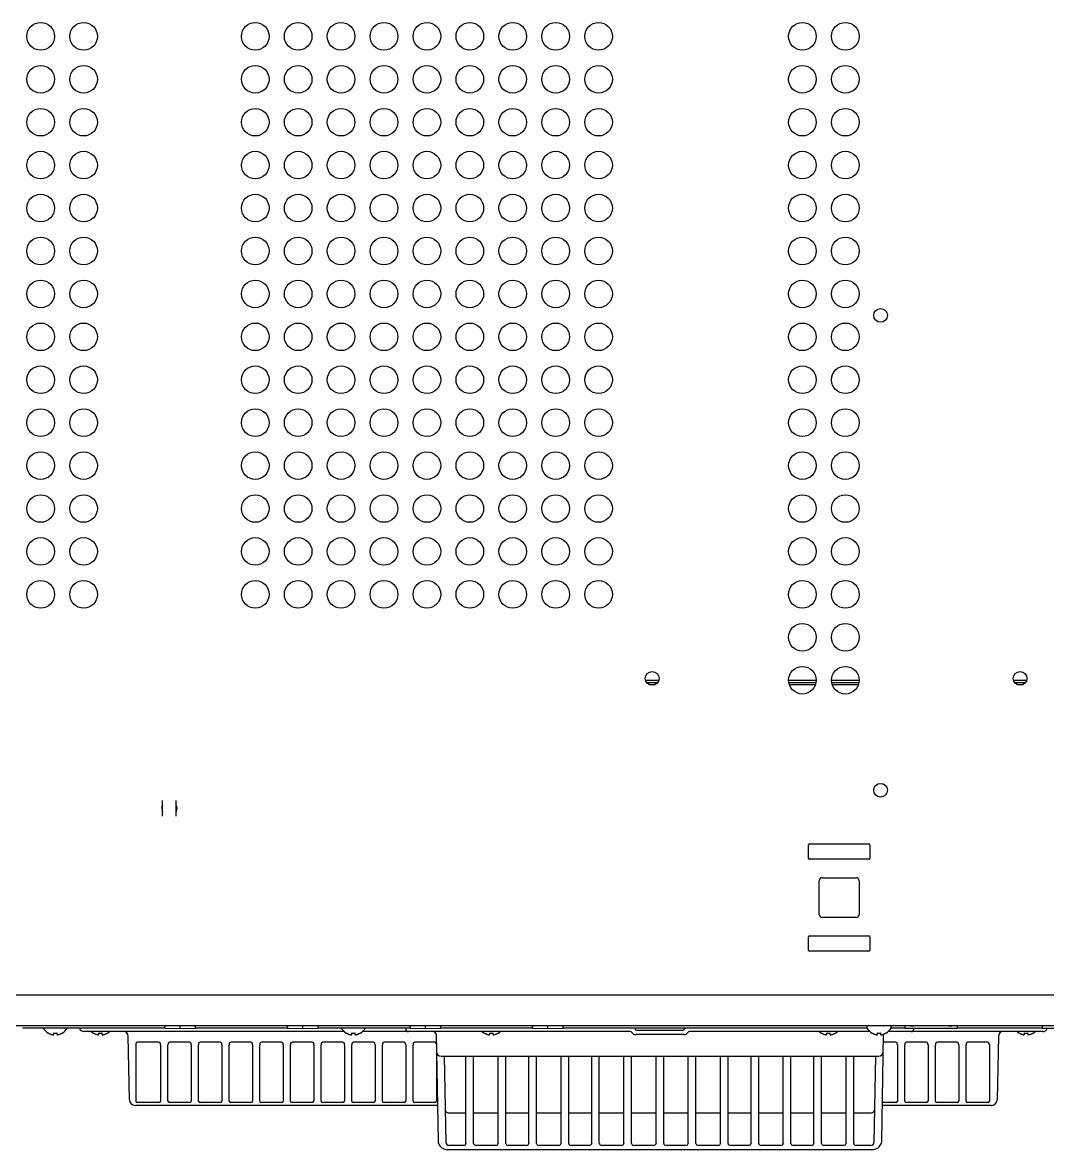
# Model space of a CAD drawing. Header units: millimetres. Extents: x -334 to 5010, y 1650 to 4941.
# Drawn here: x 2798.9 to 3133.2, y 4196.6 to 4564.1 of the extents above; entities that cross this region are included whole.
import ezdxf

# ---------------------------------------------------------------- set-up
doc = ezdxf.new("R2010")
doc.units = ezdxf.units.MM
doc.header["$LTSCALE"] = 438.9
doc.layers.get('0').update_dxf_attribs({"linetype": 'CONTINUOUS'})
doc.layers.add('ASSI', color=7, linetype='CONTINUOUS')
doc.layers.add('GEOM', color=7, linetype='CONTINUOUS')

msp = doc.modelspace()

# ---------------------------------------------------------------- linework, layer by layer
at = {"linetype": 'Continuous'}
for p, q in [((2807.25, 4234.55), (2807.25, 4234.58)), ((2809.05, 4234.03), (2809.05, 4234.58)), ((2810.05, 4234.58), (2810.05, 4234.03)), ((2811.85, 4234.58), (2811.85, 4234.55)), ((2822, 4234.55), (2822, 4234.58)), ((2823.8, 4234.03), (2823.8, 4234.58)), ((2824.8, 4234.58), (2824.8, 4234.03)), ((2826.6, 4234.58), (2826.6, 4234.55)), ((2845.3, 4236.36), (2845.3, 4237.02)), ((2845.55, 4236.11), (2850.3, 4236.02)), ((2850.3, 4236.27), (2850.3, 4236.77)), ((2850.3, 4236.02), (2850.3, 4236.27)), ((2850.3, 4236.02), (2855.06, 4236.11)), ((2855.3, 4236.36), (2855.3, 4237.02)), ((2885.3, 4236.36), (2885.3, 4237.02)), ((2885.55, 4236.11), (2890.3, 4236.02)), ((2890.3, 4236.27), (2890.3, 4236.77)), ((2890.3, 4236.02), (2890.3, 4236.27)), ((2890.3, 4236.02), (2895.06, 4236.11)), ((2895.3, 4236.36), (2895.3, 4237.02)), ((2904.5, 4234.55), (2904.5, 4234.58)), ((2906.3, 4234.03), (2906.3, 4234.58)), ((2907.3, 4234.58), (2907.3, 4234.03)), ((2909.1, 4234.58), (2909.1, 4234.55)), ((2925.3, 4236.36), (2925.3, 4237.02)), ((2925.55, 4236.11), (2930.3, 4236.02)), ((2930.3, 4236.27), (2930.3, 4236.77)), ((2930.3, 4236.02), (2930.3, 4236.27)), ((2930.3, 4236.02), (2935.06, 4236.11)), ((2935.3, 4236.36), (2935.3, 4237.02)), ((2949.5, 4234.55), (2949.5, 4234.58)), ((2951.3, 4234.03), (2951.3, 4234.58)), ((2952.3, 4234.58), (2952.3, 4234.03)), ((2954.1, 4234.58), (2954.1, 4234.55)), ((2965.3, 4236.36), (2965.3, 4237.02)), ((2965.55, 4236.11), (2970.3, 4236.02)), ((2970.3, 4236.27), (2970.3, 4236.77)), ((2970.3, 4236.02), (2970.3, 4236.27)), ((2970.3, 4236.02), (2975.06, 4236.11)), ((2975.3, 4236.36), (2975.3, 4237.02)), ((3059.5, 4234.55), (3059.5, 4234.58)), ((3061.3, 4234.03), (3061.3, 4234.58)), ((3062.3, 4234.58), (3062.3, 4234.03)), ((3064.1, 4234.58), (3064.1, 4234.55)), ((3076, 4234.55), (3076, 4234.58)), ((3077.8, 4234.03), (3077.8, 4234.58)), ((3078.8, 4234.58), (3078.8, 4234.03)), ((3080.6, 4234.58), (3080.6, 4234.55)), ((3086.8, 4236.27), (3086.8, 4236.77)), ((3103.55, 4236.02), (3087.05, 4236.02)), ((3103.8, 4236.77), (3103.8, 4236.27)), ((3124, 4234.55), (3124, 4234.58)), ((3125.8, 4234.03), (3125.8, 4234.58)), ((3126.8, 4234.58), (3126.8, 4234.03)), ((3128.6, 4234.58), (3128.6, 4234.55)), ((3131.6, 4236.27), (3131.6, 4236.77)), ((3148.35, 4236.02), (3131.85, 4236.02))]:
    msp.add_line(p, q, dxfattribs=at)
for centre in [(2888.8, 4559.62), (2902.8, 4559.62), (2916.8, 4559.62), (2930.8, 4559.62), (2944.8, 4559.62), (2958.8, 4559.62), (2972.8, 4559.62), (3053.3, 4559.62), (3067.3, 4559.62), (2804.8, 4545.62), (2874.8, 4545.62), (2888.8, 4545.62), (2902.8, 4545.62), (2916.8, 4545.62), (2930.8, 4545.62), (2944.8, 4545.62), (2958.8, 4545.62), (2972.8, 4545.62), (2986.8, 4545.62), (3053.3, 4545.62), (3067.3, 4545.62), (2804.8, 4531.62), (2818.8, 4531.62), (2874.8, 4531.62), (2888.8, 4531.62), (2902.8, 4531.62), (2916.8, 4531.62), (2930.8, 4531.62), (2944.8, 4531.62), (2958.8, 4531.62), (2972.8, 4531.62), (2986.8, 4531.62), (3053.3, 4531.62), (3067.3, 4531.62), (2804.8, 4517.62), (2818.8, 4517.62), (2874.8, 4517.62), (2888.8, 4517.62), (2902.8, 4517.62), (2916.8, 4517.62), (2930.8, 4517.62), (2944.8, 4517.62), (2958.8, 4517.62), (2972.8, 4517.62), (2986.8, 4517.62), (3053.3, 4517.62), (3067.3, 4517.62), (2804.8, 4503.62), (2818.8, 4503.62), (2874.8, 4503.62), (2888.8, 4503.62), (2902.8, 4503.62), (2916.8, 4503.62), (2930.8, 4503.62), (2944.8, 4503.62), (2958.8, 4503.62), (2972.8, 4503.62), (2986.8, 4503.62), (3053.3, 4503.62), (3067.3, 4503.62), (2804.8, 4489.62), (2818.8, 4489.62), (2874.8, 4489.62), (2888.8, 4489.62), (2902.8, 4489.62), (2916.8, 4489.62), (2930.8, 4489.62), (2944.8, 4489.62), (2958.8, 4489.62), (2972.8, 4489.62), (2986.8, 4489.62), (3053.3, 4489.62), (3067.3, 4489.62), (2804.8, 4475.62), (2818.8, 4475.62), (2874.8, 4475.62), (2888.8, 4475.62), (2902.8, 4475.62), (2916.8, 4475.62), (2930.8, 4475.62), (2944.8, 4475.62), (2958.8, 4475.62), (2972.8, 4475.62), (2986.8, 4475.62), (3053.3, 4475.62), (3067.3, 4475.62), (2804.8, 4461.62), (2818.8, 4461.62), (2874.8, 4461.62), (2888.8, 4461.62), (2902.8, 4461.62), (2916.8, 4461.62), (2930.8, 4461.62), (2944.8, 4461.62), (2958.8, 4461.62), (2972.8, 4461.62), (2986.8, 4461.62), (3053.3, 4461.62), (3067.3, 4461.62), (2804.8, 4447.62), (2818.8, 4447.62), (2874.8, 4447.62), (2888.8, 4447.62), (2902.8, 4447.62), (2916.8, 4447.62), (2930.8, 4447.62), (2944.8, 4447.62), (2958.8, 4447.62), (2972.8, 4447.62), (2986.8, 4447.62), (3053.3, 4447.62), (3067.3, 4447.62), (2804.8, 4433.62), (2818.8, 4433.62), (2874.8, 4433.62), (2888.8, 4433.62), (2902.8, 4433.62), (2916.8, 4433.62), (2930.8, 4433.62), (2944.8, 4433.62), (2958.8, 4433.62), (2972.8, 4433.62), (2986.8, 4433.62), (3053.3, 4433.62), (3067.3, 4433.62), (2804.8, 4419.62), (2818.8, 4419.62), (2874.8, 4419.62), (2888.8, 4419.62), (2902.8, 4419.62), (2916.8, 4419.62), (2930.8, 4419.62), (2944.8, 4419.62), (2958.8, 4419.62), (2972.8, 4419.62), (2986.8, 4419.62), (3053.3, 4419.62), (3067.3, 4419.62), (2804.8, 4405.62), (2818.8, 4405.62), (2874.8, 4405.62), (2888.8, 4405.62), (2902.8, 4405.62), (2916.8, 4405.62), (2930.8, 4405.62), (2944.8, 4405.62), (2958.8, 4405.62), (2972.8, 4405.62), (2986.8, 4405.62), (3053.3, 4405.62), (3067.3, 4405.62), (2804.8, 4391.62), (2818.8, 4391.62), (2888.8, 4391.62), (2902.8, 4391.62), (2916.8, 4391.62), (2930.8, 4391.62), (2944.8, 4391.62), (2958.8, 4391.62), (2972.8, 4391.62), (2986.8, 4391.62), (3053.3, 4391.62), (3067.3, 4391.62), (2804.8, 4377.62), (2902.8, 4377.62), (2916.8, 4377.62), (2930.8, 4377.62), (2944.8, 4377.62), (2958.8, 4377.62), (2972.8, 4377.62), (3053.3, 4377.62), (3067.3, 4377.62), (3053.3, 4363.62), (3067.3, 4363.62), (3053.3, 4349.62), (3067.3, 4349.62)]:
    msp.add_circle(centre, 4.5, dxfattribs=at)
for centre, radius, start, end in [((2809.75, 4238.64), 4.8, 210.3012, 238.6273), ((2809.74, 4238.63), 4.75, 238.4659, 241.0313), ((2809.74, 4238.63), 4.75, 241.0316, 241.9926), ((2809.74, 4238.63), 4.75, 241.9926, 243.3187), ((2809.73, 4238.62), 4.74, 243.3188, 244.4598), ((2809.73, 4238.62), 4.74, 244.4598, 245.4278), ((2809.73, 4238.61), 4.73, 245.4278, 246.6825), ((2809.73, 4238.61), 4.73, 246.6826, 247.4526), ((2809.73, 4238.6), 4.72, 247.4524, 248.9975), ((2809.72, 4238.6), 4.72, 248.9977, 249.4819), ((2809.72, 4238.58), 4.7, 249.4813, 251.5344), ((2809.55, 4238.33), 3.79, 262.4006, 267.4511), ((2809.55, 4238.32), 3.77, 267.455, 270), ((2809.55, 4238.32), 3.77, 270, 272.545), ((2809.55, 4238.33), 3.79, 272.5489, 277.5994), ((2809.39, 4238.58), 4.7, 288.4656, 290.5187), ((2809.38, 4238.6), 4.72, 290.5181, 291.0023), ((2809.38, 4238.6), 4.72, 291.0025, 292.5476), ((2809.38, 4238.61), 4.73, 292.5474, 293.3174), ((2809.37, 4238.61), 4.73, 293.3175, 294.5722), ((2809.37, 4238.62), 4.74, 294.5722, 295.5402), ((2809.37, 4238.62), 4.74, 295.5402, 296.6812), ((2809.37, 4238.63), 4.75, 296.6813, 298.0074), ((2809.37, 4238.63), 4.75, 298.0074, 298.9684), ((2809.37, 4238.63), 4.75, 298.9687, 301.5341), ((2809.35, 4238.64), 4.8, 301.3727, 329.6988), ((2824.5, 4238.64), 4.8, 229.4246, 238.6273), ((2824.49, 4238.63), 4.75, 238.4659, 241.0313), ((2824.49, 4238.63), 4.75, 241.0316, 241.9926), ((2824.49, 4238.63), 4.75, 241.9926, 243.3187), ((2824.48, 4238.62), 4.74, 243.3188, 244.4598), ((2824.48, 4238.62), 4.74, 244.4598, 245.4278), ((2824.48, 4238.61), 4.73, 245.4278, 246.6825), ((2824.48, 4238.61), 4.73, 246.6826, 247.4526), ((2824.48, 4238.6), 4.72, 247.4524, 248.9975), ((2824.47, 4238.6), 4.72, 248.9977, 249.4819), ((2824.47, 4238.58), 4.7, 249.4813, 251.5344), ((2824.3, 4238.33), 3.79, 262.4006, 267.4511), ((2824.3, 4238.32), 3.77, 267.455, 272.545), ((2824.3, 4238.33), 3.79, 272.5489, 277.5994), ((2824.14, 4238.58), 4.7, 288.4656, 290.5187), ((2824.13, 4238.6), 4.72, 290.5181, 291.0023), ((2824.13, 4238.6), 4.72, 291.0025, 292.5476), ((2824.13, 4238.61), 4.73, 292.5474, 293.3174), ((2824.12, 4238.61), 4.73, 293.3175, 294.5722), ((2824.12, 4238.62), 4.74, 294.5722, 295.5402), ((2824.12, 4238.62), 4.74, 295.5402, 296.6812), ((2824.12, 4238.63), 4.75, 296.6813, 298.0074), ((2824.12, 4238.63), 4.75, 298.0074, 298.9684), ((2824.12, 4238.63), 4.75, 298.9687, 301.5341), ((2824.1, 4238.64), 4.8, 301.3727, 310.5754), ((2845.55, 4236.69), 0.25, 91, 180), ((2845.55, 4236.36), 0.25, 180, 268.9989), ((2855.05, 4236.69), 0.25, 360, 88.9989), ((2855.05, 4236.36), 0.25, 271, 360), ((2885.55, 4236.69), 0.25, 91, 180), ((2885.55, 4236.36), 0.25, 180, 268.9989), ((2895.05, 4236.69), 0.25, 360, 88.9989), ((2895.05, 4236.36), 0.25, 271, 360), ((2907, 4238.64), 4.8, 210.3012, 238.6273), ((2906.99, 4238.63), 4.75, 238.4659, 241.0313), ((2906.99, 4238.63), 4.75, 241.0316, 241.9926), ((2906.99, 4238.63), 4.75, 241.9926, 243.3187), ((2906.98, 4238.62), 4.74, 243.3188, 244.4598), ((2906.98, 4238.62), 4.74, 244.4598, 245.4278), ((2906.98, 4238.61), 4.73, 245.4278, 246.6825), ((2906.98, 4238.61), 4.73, 246.6826, 247.4526), ((2906.98, 4238.6), 4.72, 247.4524, 248.9975), ((2906.97, 4238.6), 4.72, 248.9977, 249.4819), ((2906.97, 4238.58), 4.7, 249.4813, 251.5344), ((2906.8, 4238.33), 3.79, 262.4006, 267.4511), ((2906.8, 4238.32), 3.77, 267.455, 270), ((2906.8, 4238.32), 3.77, 270, 272.545), ((2906.8, 4238.33), 3.79, 272.5489, 277.5994), ((2906.64, 4238.58), 4.7, 288.4656, 290.5187), ((2906.63, 4238.6), 4.72, 290.5181, 291.0023), ((2906.63, 4238.6), 4.72, 291.0025, 292.5476), ((2906.63, 4238.61), 4.73, 292.5474, 293.3174), ((2906.62, 4238.61), 4.73, 293.3175, 294.5722), ((2906.62, 4238.62), 4.74, 294.5722, 295.5402), ((2906.62, 4238.62), 4.74, 295.5402, 296.6812), ((2906.62, 4238.63), 4.75, 296.6813, 298.0074), ((2906.62, 4238.63), 4.75, 298.0074, 298.9684), ((2906.62, 4238.63), 4.75, 298.9687, 301.5341), ((2906.6, 4238.64), 4.8, 301.3727, 329.6988), ((2925.55, 4236.69), 0.25, 91, 180), ((2925.55, 4236.36), 0.25, 180, 268.9989), ((2935.05, 4236.69), 0.25, 360, 88.9989), ((2935.05, 4236.36), 0.25, 271, 360), ((2952, 4238.64), 4.8, 229.4246, 238.6273), ((2951.99, 4238.63), 4.75, 238.4659, 241.0313), ((2951.99, 4238.63), 4.75, 241.0316, 241.9926), ((2951.99, 4238.63), 4.75, 241.9926, 243.3187), ((2951.98, 4238.62), 4.74, 243.3188, 244.4598), ((2951.98, 4238.62), 4.74, 244.4598, 245.4278), ((2951.98, 4238.61), 4.73, 245.4278, 246.6825), ((2951.98, 4238.61), 4.73, 246.6826, 247.4526), ((2951.98, 4238.6), 4.72, 247.4524, 248.9975), ((2951.97, 4238.6), 4.72, 248.9977, 249.4819), ((2951.97, 4238.58), 4.7, 249.4813, 251.5344), ((2951.8, 4238.33), 3.79, 262.4006, 267.4511), ((2951.8, 4238.32), 3.77, 267.455, 272.545), ((2951.8, 4238.33), 3.79, 272.5489, 277.5994), ((2951.64, 4238.58), 4.7, 288.4656, 290.5187), ((2951.63, 4238.6), 4.72, 290.5181, 291.0023), ((2951.63, 4238.6), 4.72, 291.0025, 292.5476), ((2951.63, 4238.61), 4.73, 292.5474, 293.3174), ((2951.62, 4238.61), 4.73, 293.3175, 294.5722), ((2951.62, 4238.62), 4.74, 294.5722, 295.5402), ((2951.62, 4238.62), 4.74, 295.5402, 296.6812), ((2951.62, 4238.63), 4.75, 296.6813, 298.0074), ((2951.62, 4238.63), 4.75, 298.0074, 298.9684), ((2951.62, 4238.63), 4.75, 298.9687, 301.5341), ((2951.6, 4238.64), 4.8, 301.3727, 310.5754), ((2965.55, 4236.69), 0.25, 91, 180), ((2965.55, 4236.36), 0.25, 180, 268.9989), ((2975.05, 4236.69), 0.25, 360, 88.9989), ((2975.05, 4236.36), 0.25, 271, 360), ((3062, 4238.64), 4.8, 229.4246, 238.6273), ((3061.99, 4238.63), 4.75, 238.4659, 241.0313), ((3061.99, 4238.63), 4.75, 241.0316, 241.9926), ((3061.99, 4238.63), 4.75, 241.9926, 243.3187), ((3061.98, 4238.62), 4.74, 243.3188, 244.4598), ((3061.98, 4238.62), 4.74, 244.4598, 245.4278), ((3061.98, 4238.61), 4.73, 245.4278, 246.6825), ((3061.98, 4238.61), 4.73, 246.6826, 247.4526), ((3061.98, 4238.6), 4.72, 247.4524, 248.9975), ((3061.97, 4238.6), 4.72, 248.9977, 249.4819), ((3061.97, 4238.58), 4.7, 249.4813, 251.5344), ((3061.8, 4238.33), 3.79, 262.4006, 267.4511), ((3061.8, 4238.32), 3.77, 267.455, 272.545), ((3061.8, 4238.33), 3.79, 272.5489, 277.5994), ((3061.64, 4238.58), 4.7, 288.4656, 290.5187), ((3061.63, 4238.6), 4.72, 290.5181, 291.0023), ((3061.63, 4238.6), 4.72, 291.0025, 292.5476), ((3061.63, 4238.61), 4.73, 292.5474, 293.3174), ((3061.62, 4238.61), 4.73, 293.3175, 294.5722), ((3061.62, 4238.62), 4.74, 294.5722, 295.5402), ((3061.62, 4238.62), 4.74, 295.5402, 296.6812), ((3061.62, 4238.63), 4.75, 296.6813, 298.0074), ((3061.62, 4238.63), 4.75, 298.0074, 298.9684), ((3061.62, 4238.63), 4.75, 298.9687, 301.5341), ((3061.6, 4238.64), 4.8, 301.3727, 310.5754), ((3078.5, 4238.64), 4.8, 210.3012, 238.6273), ((3078.49, 4238.63), 4.75, 238.4659, 241.0313), ((3078.49, 4238.63), 4.75, 241.0316, 241.9926), ((3078.49, 4238.63), 4.75, 241.9926, 243.3187), ((3078.48, 4238.62), 4.74, 243.3188, 244.4598), ((3078.48, 4238.62), 4.74, 244.4598, 245.4278), ((3078.48, 4238.61), 4.73, 245.4278, 246.6825), ((3078.48, 4238.61), 4.73, 246.6826, 247.4526), ((3078.48, 4238.6), 4.72, 247.4524, 248.9975), ((3078.47, 4238.6), 4.72, 248.9977, 249.4819), ((3078.47, 4238.58), 4.7, 249.4813, 251.5344), ((3078.3, 4238.33), 3.79, 262.4006, 267.4511), ((3078.3, 4238.32), 3.77, 267.455, 270), ((3078.3, 4238.32), 3.77, 270, 272.545), ((3078.3, 4238.33), 3.79, 272.5489, 277.5994), ((3078.14, 4238.58), 4.7, 288.4656, 290.5187), ((3078.13, 4238.6), 4.72, 290.5181, 291.0023), ((3078.13, 4238.6), 4.72, 291.0025, 292.5476), ((3078.13, 4238.61), 4.73, 292.5474, 293.3174), ((3078.12, 4238.61), 4.73, 293.3175, 294.5722), ((3078.12, 4238.62), 4.74, 294.5722, 295.5402), ((3078.12, 4238.62), 4.74, 295.5402, 296.6812), ((3078.12, 4238.63), 4.75, 296.6813, 298.0074), ((3078.12, 4238.63), 4.75, 298.0074, 298.9684), ((3078.12, 4238.63), 4.75, 298.9687, 301.5341), ((3078.1, 4238.64), 4.8, 301.3727, 329.6988), ((3087.05, 4236.27), 0.25, 180.0018, 269.9982), ((3103.55, 4236.27), 0.25, 270.0018, 359.9982), ((3126.5, 4238.64), 4.8, 229.4246, 238.6273), ((3126.49, 4238.63), 4.75, 238.4659, 241.0313), ((3126.49, 4238.63), 4.75, 241.0316, 241.9926), ((3126.49, 4238.63), 4.75, 241.9926, 243.3187), ((3126.48, 4238.62), 4.74, 243.3188, 244.4598), ((3126.48, 4238.62), 4.74, 244.4598, 245.4278), ((3126.48, 4238.61), 4.73, 245.4278, 246.6825), ((3126.48, 4238.61), 4.73, 246.6826, 247.4526), ((3126.48, 4238.6), 4.72, 247.4524, 248.9975), ((3126.47, 4238.6), 4.72, 248.9977, 249.4819), ((3126.47, 4238.58), 4.7, 249.4813, 251.5344), ((3126.3, 4238.33), 3.79, 262.4006, 267.4511), ((3126.3, 4238.32), 3.77, 267.455, 270), ((3126.3, 4238.32), 3.77, 270, 272.545), ((3126.3, 4238.33), 3.79, 272.5489, 277.5994), ((3126.14, 4238.58), 4.7, 288.4656, 290.5187), ((3126.13, 4238.6), 4.72, 290.5181, 291.0023), ((3126.13, 4238.6), 4.72, 291.0025, 292.5476), ((3126.13, 4238.61), 4.73, 292.5474, 293.3174), ((3126.12, 4238.61), 4.73, 293.3175, 294.5722), ((3126.12, 4238.62), 4.74, 294.5722, 295.5402), ((3126.12, 4238.62), 4.74, 295.5402, 296.6812), ((3126.12, 4238.63), 4.75, 296.6813, 298.0074), ((3126.12, 4238.63), 4.75, 298.0074, 298.9684), ((3126.12, 4238.63), 4.75, 298.9687, 301.5341), ((3126.1, 4238.64), 4.8, 301.3727, 310.5754), ((3131.85, 4236.27), 0.25, 180.0018, 269.9982), ((2809.71, 4238.57), 4.68, 251.535, 252.6227), ((2809.71, 4238.55), 4.67, 252.6228, 253.6051), ((2809.7, 4238.52), 4.64, 253.6036, 255.6824), ((2808.81, 4236.02), 2.01, 262.7259, 264.7415), ((2808.8, 4236), 1.98, 264.7442, 265.3991), ((2808.8, 4235.98), 1.97, 265.3984, 266.7833), ((2808.8, 4235.97), 1.96, 266.7841, 267.6235), ((2808.8, 4235.97), 1.96, 267.6234, 268.8455), ((2808.8, 4235.96), 1.95, 268.8459, 270.9258), ((2808.8, 4235.97), 1.95, 270.9261, 271.9964), ((2808.8, 4235.97), 1.96, 271.9964, 273.0228), ((2808.8, 4235.98), 1.97, 273.0233, 274.286), ((2808.8, 4235.99), 1.98, 274.2856, 275.1372), ((2808.8, 4236.02), 2.01, 275.1401, 277.2744), ((2810.31, 4236.02), 2.01, 262.7256, 264.8598), ((2810.3, 4235.99), 1.98, 264.8627, 265.7144), ((2810.3, 4235.98), 1.97, 265.714, 266.9766), ((2810.3, 4235.97), 1.96, 266.9771, 268.0037), ((2810.3, 4235.97), 1.95, 268.0037, 269.0738), ((2810.3, 4235.96), 1.95, 269.0741, 271.1541), ((2810.3, 4235.97), 1.95, 271.1545, 272.3767), ((2810.3, 4235.97), 1.96, 272.3765, 273.2159), ((2810.3, 4235.98), 1.97, 273.2167, 274.6016), ((2810.3, 4236), 1.98, 274.6009, 275.2558), ((2810.3, 4236.02), 2.01, 275.2585, 277.2741), ((2809.41, 4238.52), 4.64, 284.3176, 286.3964), ((2809.4, 4238.55), 4.67, 286.3949, 287.3772), ((2809.39, 4238.57), 4.68, 287.3773, 288.465), ((2824.46, 4238.57), 4.68, 251.535, 252.6227), ((2824.46, 4238.55), 4.67, 252.6228, 253.6051), ((2824.45, 4238.52), 4.64, 253.6036, 255.6824), ((2823.56, 4236.02), 2.01, 262.7259, 264.7415), ((2823.55, 4236), 1.98, 264.7442, 265.3991), ((2823.55, 4235.98), 1.97, 265.3984, 266.7833), ((2823.55, 4235.97), 1.96, 266.7841, 267.6235), ((2823.55, 4235.97), 1.96, 267.6234, 268.8455), ((2823.55, 4235.96), 1.95, 268.8459, 270.9258), ((2823.55, 4235.97), 1.95, 270.9261, 271.9964), ((2823.55, 4235.97), 1.96, 271.9964, 273.0228), ((2823.55, 4235.98), 1.97, 273.0233, 274.286), ((2823.55, 4235.99), 1.98, 274.2856, 275.1372), ((2823.55, 4236.02), 2.01, 275.1401, 277.2744), ((2825.06, 4236.02), 2.01, 262.7256, 264.8598), ((2825.05, 4235.99), 1.98, 264.8627, 265.7144), ((2825.05, 4235.98), 1.97, 265.714, 266.9766), ((2825.05, 4235.97), 1.96, 266.9771, 268.0037), ((2825.05, 4235.97), 1.95, 268.0037, 269.0738), ((2825.05, 4235.96), 1.95, 269.0741, 271.1541), ((2825.05, 4235.97), 1.95, 271.1545, 272.3767), ((2825.05, 4235.97), 1.96, 272.3765, 273.2159), ((2825.05, 4235.98), 1.97, 273.2167, 274.6016), ((2825.05, 4236), 1.98, 274.6009, 275.2558), ((2825.05, 4236.02), 2.01, 275.2585, 277.2741), ((2824.16, 4238.52), 4.64, 284.3176, 286.3964), ((2824.15, 4238.55), 4.67, 286.3949, 287.3772), ((2824.14, 4238.57), 4.68, 287.3773, 288.465), ((2906.96, 4238.57), 4.68, 251.535, 252.6227), ((2906.96, 4238.55), 4.67, 252.6228, 253.6051), ((2906.95, 4238.52), 4.64, 253.6036, 255.6824), ((2906.06, 4236.02), 2.01, 262.7259, 264.7415), ((2906.05, 4236), 1.98, 264.7442, 265.3991), ((2906.05, 4235.98), 1.97, 265.3984, 266.7833), ((2906.05, 4235.97), 1.96, 266.7841, 267.6235), ((2906.05, 4235.97), 1.96, 267.6234, 268.8455), ((2906.05, 4235.96), 1.95, 268.8459, 270.9258), ((2906.05, 4235.97), 1.95, 270.9261, 271.9964), ((2906.05, 4235.97), 1.96, 271.9964, 273.0228), ((2906.05, 4235.98), 1.97, 273.0233, 274.286), ((2906.05, 4235.99), 1.98, 274.2856, 275.1372), ((2906.05, 4236.02), 2.01, 275.1401, 277.2744), ((2907.56, 4236.02), 2.01, 262.7256, 264.8598), ((2907.55, 4235.99), 1.98, 264.8627, 265.7144), ((2907.55, 4235.98), 1.97, 265.714, 266.9766), ((2907.55, 4235.97), 1.96, 266.9771, 268.0037), ((2907.55, 4235.97), 1.95, 268.0037, 269.0738), ((2907.55, 4235.96), 1.95, 269.0741, 271.1541), ((2907.55, 4235.97), 1.95, 271.1545, 272.3767), ((2907.55, 4235.97), 1.96, 272.3765, 273.2159), ((2907.55, 4235.98), 1.97, 273.2167, 274.6016), ((2907.55, 4236), 1.98, 274.6009, 275.2558), ((2907.55, 4236.02), 2.01, 275.2585, 277.2741), ((2906.66, 4238.52), 4.64, 284.3176, 286.3964), ((2906.65, 4238.55), 4.67, 286.3949, 287.3772), ((2906.64, 4238.57), 4.68, 287.3773, 288.465), ((2951.96, 4238.57), 4.68, 251.535, 252.6227), ((2951.96, 4238.55), 4.67, 252.6228, 253.6051), ((2951.95, 4238.52), 4.64, 253.6036, 255.6824), ((2951.06, 4236.02), 2.01, 262.7259, 264.7415), ((2951.05, 4236), 1.98, 264.7442, 265.3991), ((2951.05, 4235.98), 1.97, 265.3984, 266.7833), ((2951.05, 4235.97), 1.96, 266.7841, 267.6235), ((2951.05, 4235.97), 1.96, 267.6234, 268.8455), ((2951.05, 4235.96), 1.95, 268.8459, 270.9258), ((2951.05, 4235.97), 1.95, 270.9261, 271.9964), ((2951.05, 4235.97), 1.96, 271.9964, 273.0228), ((2951.05, 4235.98), 1.97, 273.0233, 274.286), ((2951.05, 4235.99), 1.98, 274.2856, 275.1372), ((2951.05, 4236.02), 2.01, 275.1401, 277.2744), ((2952.56, 4236.02), 2.01, 262.7256, 264.8598), ((2952.55, 4235.99), 1.98, 264.8627, 265.7144), ((2952.55, 4235.98), 1.97, 265.714, 266.9766), ((2952.55, 4235.97), 1.96, 266.9771, 268.0037), ((2952.55, 4235.97), 1.95, 268.0037, 269.0738), ((2952.55, 4235.96), 1.95, 269.0741, 271.1541), ((2952.55, 4235.97), 1.95, 271.1545, 272.3767), ((2952.55, 4235.97), 1.96, 272.3765, 273.2159), ((2952.55, 4235.98), 1.97, 273.2167, 274.6016), ((2952.55, 4236), 1.98, 274.6009, 275.2558), ((2952.55, 4236.02), 2.01, 275.2585, 277.2741), ((2951.66, 4238.52), 4.64, 284.3176, 286.3964), ((2951.65, 4238.55), 4.67, 286.3949, 287.3772), ((2951.64, 4238.57), 4.68, 287.3773, 288.465), ((3061.96, 4238.57), 4.68, 251.535, 252.6227), ((3061.96, 4238.55), 4.67, 252.6228, 253.6051), ((3061.95, 4238.52), 4.64, 253.6036, 255.6824), ((3061.06, 4236.02), 2.01, 262.7259, 264.7415), ((3061.05, 4236), 1.98, 264.7442, 265.3991), ((3061.05, 4235.98), 1.97, 265.3984, 266.7833), ((3061.05, 4235.97), 1.96, 266.7841, 267.6235), ((3061.05, 4235.97), 1.96, 267.6234, 268.8455), ((3061.05, 4235.96), 1.95, 268.8459, 270.9258), ((3061.05, 4235.97), 1.95, 270.9261, 271.9964), ((3061.05, 4235.97), 1.96, 271.9964, 273.0228), ((3061.05, 4235.98), 1.97, 273.0233, 274.286), ((3061.05, 4235.99), 1.98, 274.2856, 275.1372), ((3061.05, 4236.02), 2.01, 275.1401, 277.2744), ((3062.56, 4236.02), 2.01, 262.7256, 264.8598), ((3062.55, 4235.99), 1.98, 264.8627, 265.7144), ((3062.55, 4235.98), 1.97, 265.714, 266.9766), ((3062.55, 4235.97), 1.96, 266.9771, 268.0037), ((3062.55, 4235.97), 1.95, 268.0037, 269.0738), ((3062.55, 4235.96), 1.95, 269.0741, 271.1541), ((3062.55, 4235.97), 1.95, 271.1545, 272.3767), ((3062.55, 4235.97), 1.96, 272.3765, 273.2159), ((3062.55, 4235.98), 1.97, 273.2167, 274.6016), ((3062.55, 4236), 1.98, 274.6009, 275.2558), ((3062.55, 4236.02), 2.01, 275.2585, 277.2741), ((3061.66, 4238.52), 4.64, 284.3176, 286.3964), ((3061.65, 4238.55), 4.67, 286.3949, 287.3772), ((3061.64, 4238.57), 4.68, 287.3773, 288.465), ((3078.46, 4238.57), 4.68, 251.535, 252.6227), ((3078.46, 4238.55), 4.67, 252.6228, 253.6051), ((3078.45, 4238.52), 4.64, 253.6036, 255.6824), ((3077.56, 4236.02), 2.01, 262.7259, 264.7415), ((3077.55, 4236), 1.98, 264.7442, 265.3991), ((3077.55, 4235.98), 1.97, 265.3984, 266.7833), ((3077.55, 4235.97), 1.96, 266.7841, 267.6235), ((3077.55, 4235.97), 1.96, 267.6234, 268.8455), ((3077.55, 4235.96), 1.95, 268.8459, 270.9258), ((3077.55, 4235.97), 1.95, 270.9261, 271.9964), ((3077.55, 4235.97), 1.96, 271.9964, 273.0228), ((3077.55, 4235.98), 1.97, 273.0233, 274.286), ((3077.55, 4235.99), 1.98, 274.2856, 275.1372), ((3077.55, 4236.02), 2.01, 275.1401, 277.2744), ((3079.06, 4236.02), 2.01, 262.7256, 264.8598), ((3079.05, 4235.99), 1.98, 264.8627, 265.7144), ((3079.05, 4235.98), 1.97, 265.714, 266.9766), ((3079.05, 4235.97), 1.96, 266.9771, 268.0037), ((3079.05, 4235.97), 1.95, 268.0037, 269.0738), ((3079.05, 4235.96), 1.95, 269.0741, 271.1541), ((3079.05, 4235.97), 1.95, 271.1545, 272.3767), ((3079.05, 4235.97), 1.96, 272.3765, 273.2159), ((3079.05, 4235.98), 1.97, 273.2167, 274.6016), ((3079.05, 4236), 1.98, 274.6009, 275.2558), ((3079.05, 4236.02), 2.01, 275.2585, 277.2741), ((3078.16, 4238.52), 4.64, 284.3176, 286.3964), ((3078.15, 4238.55), 4.67, 286.3949, 287.3772), ((3078.14, 4238.57), 4.68, 287.3773, 288.465), ((3126.46, 4238.57), 4.68, 251.535, 252.6227), ((3126.46, 4238.55), 4.67, 252.6228, 253.6051), ((3126.45, 4238.52), 4.64, 253.6036, 255.6824), ((3125.56, 4236.02), 2.01, 262.7259, 264.7415), ((3125.55, 4236), 1.98, 264.7442, 265.3991), ((3125.55, 4235.98), 1.97, 265.3984, 266.7833), ((3125.55, 4235.97), 1.96, 266.7841, 267.6235), ((3125.55, 4235.97), 1.96, 267.6234, 268.8455), ((3125.55, 4235.96), 1.95, 268.8459, 270.9258), ((3125.55, 4235.97), 1.95, 270.9261, 271.9964), ((3125.55, 4235.97), 1.96, 271.9964, 273.0228), ((3125.55, 4235.98), 1.97, 273.0233, 274.286), ((3125.55, 4235.99), 1.98, 274.2856, 275.1372), ((3125.55, 4236.02), 2.01, 275.1401, 277.2744), ((3127.06, 4236.02), 2.01, 262.7256, 264.8598), ((3127.05, 4235.99), 1.98, 264.8627, 265.7144), ((3127.05, 4235.98), 1.97, 265.714, 266.9766), ((3127.05, 4235.97), 1.96, 266.9771, 268.0037), ((3127.05, 4235.97), 1.95, 268.0037, 269.0738), ((3127.05, 4235.96), 1.95, 269.0741, 271.1541), ((3127.05, 4235.97), 1.95, 271.1545, 272.3767), ((3127.05, 4235.97), 1.96, 272.3765, 273.2159), ((3127.05, 4235.98), 1.97, 273.2167, 274.6016), ((3127.05, 4236), 1.98, 274.6009, 275.2558), ((3127.05, 4236.02), 2.01, 275.2585, 277.2741), ((3126.16, 4238.52), 4.64, 284.3176, 286.3964), ((3126.15, 4238.55), 4.67, 286.3949, 287.3772), ((3126.14, 4238.57), 4.68, 287.3773, 288.465)]:
    msp.add_arc(centre, radius, start, end, dxfattribs=at)
for centre, start_param, end_param in [((3089.57, 4236.95), -3.124139, -2.286909), ((3101.03, 4236.95), -0.854683, -0.017453)]:
    msp.add_ellipse(centre, major_axis=(1, 0), ratio=0.017455, start_param=start_param, end_param=end_param, dxfattribs=at)
for points, knots in [([(3088.92, 4236.94), (3089.03, 4236.94), (3089.25, 4236.85), (3089.46, 4236.75), (3089.57, 4236.69)], [0, 0, 0, 0, 0.466889, 1, 1, 1, 1]), ([(3101.03, 4236.69), (3101.14, 4236.75), (3101.35, 4236.85), (3101.58, 4236.94), (3101.69, 4236.94)], [0, 0, 0, 0, 0.533123, 1, 1, 1, 1])]:
    msp.add_open_spline(points, degree=3, knots=knots, dxfattribs=at)
at = {"layer": 'ASSI', "linetype": 'Continuous'}
for p, q in [((3074.3, 4236.62), (3074.3, 4236.42)), ((3082.3, 4236.62), (3082.3, 4236.42))]:
    msp.add_line(p, q, dxfattribs=at)
for centre, radius in [((2804.8, 4559.62), 4.5), ((2818.8, 4559.62), 4.5), ((2874.8, 4559.62), 4.5), ((2986.8, 4559.62), 4.5), ((2818.8, 4545.62), 4.5), ((3078.8, 4468.62), 2.25), ((2874.8, 4391.62), 4.5), ((2818.8, 4377.62), 4.5), ((2874.8, 4377.62), 4.5), ((2888.8, 4377.62), 4.5), ((2986.8, 4377.62), 4.5), ((3004.3, 4350.22), 2.25), ((3124.3, 4350.22), 2.25), ((3078.8, 4313.72), 2.25)]:
    msp.add_circle(centre, radius, dxfattribs=at)
for centre, radius, start, end in [((2846.8, 4307.82), 2.48, 156.3251, 205.7143), ((2846.8, 4307.82), 2.48, 336.3251, 25.7143), ((2809.75, 4238.64), 4.8, 210.3012, 238.6273), ((2809.35, 4238.64), 4.8, 301.3727, 329.6988), ((2824.5, 4238.64), 4.8, 229.2086, 238.6273), ((2824.1, 4238.64), 4.8, 301.3727, 310.7914), ((2907, 4238.64), 4.8, 210.3012, 238.6273), ((2906.6, 4238.64), 4.8, 301.3727, 329.6988), ((2952, 4238.64), 4.8, 229.2086, 238.6273), ((2951.6, 4238.64), 4.8, 301.3727, 310.7914), ((3062, 4238.64), 4.8, 229.2086, 238.6273), ((3061.6, 4238.64), 4.8, 301.3727, 310.7914), ((3074.7, 4236.62), 0.4, 90, 180), ((3074.7, 4236.42), 0.4, 180, 210.3012), ((3078.5, 4238.64), 4.8, 210.3012, 238.6273), ((3078.1, 4238.64), 4.8, 301.3727, 329.6988), ((3081.9, 4236.62), 0.4, 0, 90), ((3081.9, 4236.42), 0.4, 329.6988, 360), ((3126.5, 4238.64), 4.8, 229.2086, 238.6273), ((3126.1, 4238.64), 4.8, 301.3727, 310.7914)]:
    msp.add_arc(centre, radius, start, end, dxfattribs=at)
at = {"layer": 'GEOM', "linetype": 'Continuous'}
for p, q in [((3006.39, 4349.52), (3002.21, 4349.52)), ((3005.99, 4348.82), (3002.61, 4348.82)), ((3005, 4348.12), (3003.61, 4348.12)), ((3057.73, 4349.52), (3048.87, 4349.52)), ((3057.73, 4348.82), (3048.88, 4348.82)), ((3057.47, 4348.12), (3049.13, 4348.12)), ((3071.73, 4349.52), (3062.87, 4349.52)), ((3071.73, 4348.82), (3062.88, 4348.82)), ((3071.47, 4348.12), (3063.13, 4348.12)), ((3126.39, 4349.52), (3122.21, 4349.52)), ((3125.99, 4348.82), (3122.61, 4348.82)), ((3125, 4348.12), (3123.61, 4348.12)), ((2844.55, 4305.3), (2844.55, 4310.35)), ((2849.05, 4305.3), (2849.05, 4310.35)), ((3055.3, 4291.52), (3055.3, 4295.92)), ((3055.6, 4296.22), (3075, 4296.22)), ((3075.3, 4295.92), (3075.3, 4291.52)), ((3075, 4291.22), (3055.6, 4291.22)), ((3058.8, 4273.22), (3058.8, 4284.22)), ((3059.8, 4285.22), (3070.8, 4285.22)), ((3071.8, 4284.22), (3071.8, 4273.22)), ((3070.8, 4272.22), (3059.8, 4272.22)), ((3055.3, 4261.52), (3055.3, 4265.92)), ((3055.6, 4266.22), (3075, 4266.22)), ((3075.3, 4265.92), (3075.3, 4261.52)), ((3075, 4261.22), (3055.6, 4261.22)), ((2611.8, 4247.02), (3401.8, 4247.02)), ((2607.8, 4237.02), (3405.8, 4237.02)), ((2798.9, 4236.22), (2845.3, 4236.22)), ((2903.9, 4235.02), (2818.9, 4235.02)), ((2855.3, 4236.22), (2885.3, 4236.22)), ((2895.3, 4236.22), (2925.3, 4236.22)), ((2997.22, 4235.02), (2909.7, 4235.02)), ((2923.82, 4236.22), (2923.82, 4236.01)), ((2935.3, 4236.22), (2965.3, 4236.22)), ((2975.3, 4236.22), (3074.3, 4236.22)), ((2998.61, 4236.22), (2998.7, 4235.89)), ((2999.19, 4235.52), (3014.42, 4235.52)), ((3014.99, 4236.22), (3014.9, 4235.89)), ((3075.38, 4235.02), (3016.39, 4235.02)), ((3131.71, 4235.02), (3081.23, 4235.02)), ((3082.3, 4236.22), (3086.8, 4236.22)), ((3089.79, 4236.02), (3089.78, 4236.01)), ((3103.8, 4236.22), (3131.6, 4236.22)), ((2833.73, 4212.86), (2833.37, 4233.55)), ((2835.8, 4230.71), (2835.8, 4212.37)), ((2843.42, 4231.56), (2836.3, 4231.56)), ((2843.9, 4230.72), (2843.9, 4212.37)), ((2846.3, 4212.37), (2846.3, 4230.72)), ((2853.42, 4231.56), (2846.79, 4231.56)), ((2853.9, 4230.72), (2853.9, 4212.37)), ((2856.3, 4212.37), (2856.3, 4230.72)), ((2863.42, 4231.56), (2856.79, 4231.56)), ((2863.9, 4230.72), (2863.9, 4212.37)), ((2866.3, 4212.37), (2866.3, 4230.72)), ((2873.42, 4231.56), (2866.79, 4231.56)), ((2873.9, 4230.72), (2873.9, 4212.37)), ((2876.3, 4212.37), (2876.3, 4230.72)), ((2883.42, 4231.56), (2876.79, 4231.56)), ((2883.9, 4230.72), (2883.9, 4212.37)), ((2886.3, 4212.37), (2886.3, 4230.72)), ((2893.42, 4231.56), (2886.79, 4231.56)), ((2893.9, 4230.72), (2893.9, 4212.37)), ((2896.3, 4212.37), (2896.3, 4230.72)), ((2903.42, 4231.56), (2896.79, 4231.56)), ((2903.9, 4230.72), (2903.9, 4212.37)), ((2906.3, 4212.37), (2906.3, 4230.72)), ((2913.42, 4231.56), (2906.79, 4231.56)), ((2913.9, 4230.72), (2913.9, 4212.37)), ((2916.3, 4212.37), (2916.3, 4230.72)), ((2923.42, 4231.56), (2916.79, 4231.56)), ((2923.9, 4230.72), (2923.9, 4212.37)), ((2926.3, 4212.37), (2926.3, 4230.72)), ((2933.42, 4231.56), (2926.79, 4231.56)), ((2933.82, 4234.04), (2934.42, 4199.44)), ((3014.66, 4234.02), (2998.95, 4234.02)), ((3079.18, 4199.44), (3079.79, 4234.04)), ((3083.82, 4231.56), (3079.74, 4231.56)), ((3084.3, 4230.72), (3084.3, 4212.37)), ((3086.7, 4212.37), (3086.7, 4230.72)), ((3093.82, 4231.56), (3087.19, 4231.56)), ((3094.3, 4230.72), (3094.3, 4212.37)), ((3096.7, 4212.37), (3096.7, 4230.72)), ((3103.82, 4231.56), (3097.19, 4231.56)), ((3104.3, 4230.72), (3104.3, 4212.37)), ((3106.7, 4212.37), (3106.7, 4230.72)), ((3113.81, 4231.56), (3107.19, 4231.56)), ((3114.3, 4230.71), (3114.3, 4212.37)), ((3117.23, 4233.55), (3116.87, 4212.86)), ((2933.9, 4229.3), (2933.9, 4212.37)), ((2935.42, 4227.02), (3078.19, 4227.02)), ((2936.48, 4227.02), (2936.97, 4198.84)), ((2943.55, 4198.62), (2943.55, 4227.02)), ((2946.05, 4198.62), (2946.05, 4227.02)), ((2954.05, 4198.62), (2954.05, 4227.02)), ((2956.55, 4198.62), (2956.55, 4227.02)), ((2964.05, 4198.62), (2964.05, 4227.02)), ((2966.55, 4198.62), (2966.55, 4227.02)), ((2974.55, 4198.62), (2974.55, 4227.02)), ((2977.05, 4198.62), (2977.05, 4227.02)), ((2984.55, 4198.62), (2984.55, 4227.02)), ((2987.05, 4198.62), (2987.05, 4227.02)), ((2995.05, 4198.62), (2995.05, 4227.02)), ((2997.55, 4198.62), (2997.55, 4227.02)), ((3005.55, 4198.62), (3005.55, 4227.02)), ((3008.05, 4198.62), (3008.05, 4227.02)), ((3016.05, 4198.62), (3016.05, 4227.02)), ((3018.55, 4198.62), (3018.55, 4227.02)), ((3026.55, 4198.62), (3026.55, 4227.02)), ((3029.05, 4198.62), (3029.05, 4227.02)), ((3036.55, 4198.62), (3036.55, 4227.02)), ((3039.05, 4198.62), (3039.05, 4227.02)), ((3047.05, 4198.62), (3047.05, 4227.02)), ((3049.55, 4198.62), (3049.55, 4227.02)), ((3057.05, 4198.62), (3057.05, 4227.02)), ((3059.55, 4198.62), (3059.55, 4227.02)), ((3067.55, 4198.62), (3067.55, 4227.02)), ((3070.05, 4198.62), (3070.05, 4227.02)), ((3077.13, 4227.02), (3076.64, 4198.84)), ((2835.8, 4212.36), (2835.8, 4212.37)), ((2843.9, 4212.37), (2843.9, 4212.35)), ((2846.3, 4212.35), (2846.3, 4212.37)), ((2853.9, 4212.37), (2853.9, 4212.35)), ((2856.3, 4212.35), (2856.3, 4212.37)), ((2863.9, 4212.37), (2863.9, 4212.35)), ((2866.3, 4212.35), (2866.3, 4212.37)), ((2873.9, 4212.37), (2873.9, 4212.35)), ((2876.3, 4212.35), (2876.3, 4212.37)), ((2883.9, 4212.37), (2883.9, 4212.35)), ((2886.3, 4212.35), (2886.3, 4212.37)), ((2893.9, 4212.37), (2893.9, 4212.35)), ((2896.3, 4212.35), (2896.3, 4212.37)), ((2903.9, 4212.37), (2903.9, 4212.35)), ((2906.3, 4212.35), (2906.3, 4212.37)), ((2913.9, 4212.37), (2913.9, 4212.35)), ((2916.3, 4212.35), (2916.3, 4212.37)), ((2923.9, 4212.37), (2923.9, 4212.35)), ((2926.3, 4212.35), (2926.3, 4212.37)), ((2933.9, 4212.37), (2933.9, 4212.35)), ((3084.3, 4212.37), (3084.3, 4212.35)), ((3086.7, 4212.35), (3086.7, 4212.37)), ((3094.3, 4212.37), (3094.3, 4212.35)), ((3096.7, 4212.35), (3096.7, 4212.37)), ((3104.3, 4212.37), (3104.3, 4212.35)), ((3106.7, 4212.35), (3106.7, 4212.37)), ((3114.3, 4212.37), (3114.3, 4212.36)), ((2934.22, 4210.95), (2835.74, 4210.95)), ((2843.4, 4211.91), (2836.31, 4211.91)), ((2853.4, 4211.91), (2846.81, 4211.91)), ((2863.4, 4211.91), (2856.81, 4211.91)), ((2873.4, 4211.91), (2866.81, 4211.91)), ((2883.4, 4211.91), (2876.81, 4211.91)), ((2893.4, 4211.91), (2886.81, 4211.91)), ((2903.4, 4211.91), (2896.81, 4211.91)), ((2913.4, 4211.91), (2906.81, 4211.91)), ((2923.4, 4211.91), (2916.81, 4211.91)), ((2933.4, 4211.91), (2926.81, 4211.91)), ((2937.78, 4208.52), (2943.55, 4208.52)), ((2946.05, 4208.52), (2954.05, 4208.52)), ((2956.55, 4208.52), (2964.05, 4208.52)), ((2966.55, 4208.52), (2974.55, 4208.52)), ((2977.05, 4208.52), (2984.55, 4208.52)), ((2987.05, 4208.52), (2995.05, 4208.52)), ((2997.55, 4208.52), (3005.55, 4208.52)), ((3008.05, 4208.52), (3016.05, 4208.52)), ((3018.55, 4208.52), (3026.55, 4208.52)), ((3029.05, 4208.52), (3036.55, 4208.52)), ((3039.05, 4208.52), (3047.05, 4208.52)), ((3049.55, 4208.52), (3057.05, 4208.52)), ((3059.55, 4208.52), (3067.55, 4208.52)), ((3070.05, 4208.52), (3075.82, 4208.52)), ((3114.87, 4210.95), (3079.38, 4210.95)), ((3083.8, 4211.91), (3079.4, 4211.91)), ((3093.8, 4211.91), (3087.21, 4211.91)), ((3103.8, 4211.91), (3097.21, 4211.91)), ((3113.8, 4211.91), (3107.21, 4211.91)), ((3114.87, 4210.95), (3115.06, 4210.96)), ((2942.8, 4197.91), (2937.97, 4197.91)), ((2943.55, 4198.62), (2943.55, 4198.57)), ((2946.05, 4198.57), (2946.05, 4198.62)), ((2953.3, 4197.91), (2946.81, 4197.91)), ((2954.05, 4198.62), (2954.05, 4198.57)), ((2956.55, 4198.57), (2956.55, 4198.62)), ((2963.3, 4197.91), (2957.31, 4197.91)), ((2964.05, 4198.62), (2964.05, 4198.57)), ((2966.55, 4198.57), (2966.55, 4198.62)), ((2973.8, 4197.91), (2967.31, 4197.91)), ((2974.55, 4198.62), (2974.55, 4198.57)), ((2977.05, 4198.57), (2977.05, 4198.62)), ((2983.8, 4197.91), (2977.81, 4197.91)), ((2984.55, 4198.62), (2984.55, 4198.57)), ((2987.05, 4198.57), (2987.05, 4198.62)), ((2994.3, 4197.91), (2987.81, 4197.91)), ((2995.05, 4198.62), (2995.05, 4198.57)), ((2997.55, 4198.57), (2997.55, 4198.62)), ((3004.8, 4197.91), (2998.31, 4197.91)), ((3005.55, 4198.62), (3005.55, 4198.57)), ((3008.05, 4198.57), (3008.05, 4198.62)), ((3015.3, 4197.91), (3008.81, 4197.91)), ((3016.05, 4198.62), (3016.05, 4198.57)), ((3018.55, 4198.57), (3018.55, 4198.62)), ((3025.8, 4197.91), (3019.31, 4197.91)), ((3026.55, 4198.62), (3026.55, 4198.57)), ((3029.05, 4198.57), (3029.05, 4198.62)), ((3035.8, 4197.91), (3029.81, 4197.91)), ((3036.55, 4198.62), (3036.55, 4198.57)), ((3039.05, 4198.57), (3039.05, 4198.62)), ((3046.3, 4197.91), (3039.81, 4197.91)), ((3047.05, 4198.62), (3047.05, 4198.57)), ((3049.55, 4198.57), (3049.55, 4198.62)), ((3056.3, 4197.91), (3050.31, 4197.91)), ((3057.05, 4198.62), (3057.05, 4198.57)), ((3059.55, 4198.57), (3059.55, 4198.62)), ((3066.8, 4197.91), (3060.31, 4197.91)), ((3067.55, 4198.62), (3067.55, 4198.57)), ((3070.05, 4198.57), (3070.05, 4198.62)), ((3075.64, 4197.91), (3070.81, 4197.91)), ((2937.42, 4196.58), (3076.18, 4196.58))]:
    msp.add_line(p, q, dxfattribs=at)
for points in [[(2833.73, 4212.86), (2833.74, 4212.72), (2833.92, 4212.07), (2834.33, 4211.51), (2834.91, 4211.12), (2835.59, 4210.96), (2835.74, 4210.95)], [(3116.31, 4211.55), (3116.7, 4212.11), (3116.87, 4212.78), (3116.87, 4212.86)], [(3115.06, 4210.96), (3115.74, 4211.15), (3116.31, 4211.55)], [(2934.42, 4199.44), (2934.44, 4199.15), (2934.52, 4198.76), (2934.64, 4198.39), (2934.82, 4198.04), (2935.04, 4197.72), (2935.31, 4197.42), (2935.61, 4197.17), (2935.95, 4196.95), (2936.32, 4196.78), (2936.7, 4196.66), (2937.1, 4196.59), (2937.42, 4196.58)], [(2943.55, 4199.32), (2943.53, 4199.29), (2943.53, 4199.29)], [(2946.08, 4199.29), (2946.08, 4199.29), (2946.07, 4199.29), (2946.05, 4199.32)], [(2954.05, 4199.32), (2954.03, 4199.29), (2954.03, 4199.29)], [(2956.58, 4199.29), (2956.58, 4199.29), (2956.57, 4199.29), (2956.55, 4199.32)], [(2964.05, 4199.32), (2964.03, 4199.29), (2964.03, 4199.29)], [(2966.58, 4199.29), (2966.58, 4199.29), (2966.57, 4199.29), (2966.55, 4199.32)], [(2974.55, 4199.32), (2974.53, 4199.29), (2974.53, 4199.29)], [(2977.08, 4199.29), (2977.08, 4199.29), (2977.07, 4199.29), (2977.05, 4199.32)], [(2984.55, 4199.32), (2984.53, 4199.29), (2984.53, 4199.29)], [(2987.08, 4199.29), (2987.08, 4199.29), (2987.07, 4199.29), (2987.05, 4199.32)], [(2995.05, 4199.32), (2995.03, 4199.29), (2995.03, 4199.29)], [(2997.58, 4199.29), (2997.58, 4199.29), (2997.57, 4199.29), (2997.55, 4199.32)], [(3005.55, 4199.32), (3005.53, 4199.29), (3005.53, 4199.29)], [(3008.08, 4199.29), (3008.08, 4199.29), (3008.07, 4199.29), (3008.05, 4199.32)], [(3016.05, 4199.32), (3016.03, 4199.29), (3016.03, 4199.29)], [(3018.58, 4199.29), (3018.58, 4199.29), (3018.57, 4199.29), (3018.55, 4199.32)], [(3026.55, 4199.32), (3026.53, 4199.29), (3026.53, 4199.29)], [(3029.08, 4199.29), (3029.08, 4199.29), (3029.07, 4199.29), (3029.05, 4199.32)], [(3036.55, 4199.32), (3036.53, 4199.29), (3036.53, 4199.29)], [(3039.08, 4199.29), (3039.08, 4199.29), (3039.07, 4199.29), (3039.05, 4199.32)], [(3047.05, 4199.32), (3047.03, 4199.29), (3047.03, 4199.29)], [(3049.58, 4199.29), (3049.58, 4199.29), (3049.57, 4199.29), (3049.55, 4199.32)], [(3057.05, 4199.32), (3057.03, 4199.29), (3057.03, 4199.29)], [(3059.58, 4199.29), (3059.58, 4199.29), (3059.57, 4199.29), (3059.55, 4199.32)], [(3067.55, 4199.32), (3067.53, 4199.29), (3067.53, 4199.29)], [(3070.08, 4199.29), (3070.08, 4199.29), (3070.07, 4199.29), (3070.05, 4199.32)], [(3076.18, 4196.58), (3076.5, 4196.59), (3076.9, 4196.66), (3077.28, 4196.78), (3077.65, 4196.95), (3077.99, 4197.16), (3078.29, 4197.42), (3078.56, 4197.71), (3078.78, 4198.04), (3078.96, 4198.39), (3079.09, 4198.76), (3079.16, 4199.14), (3079.18, 4199.44)]]:
    msp.add_lwpolyline(points, dxfattribs=at)
for centre, radius, start, end in [((3055.6, 4295.92), 0.3, 90, 180), ((3075, 4295.92), 0.3, 0, 90), ((3055.6, 4291.52), 0.3, 180, 270), ((3075, 4291.52), 0.3, 270, 360), ((3059.8, 4284.22), 1, 90, 180), ((3070.8, 4284.22), 1, 0, 90), ((3059.8, 4273.22), 1, 180, 270), ((3070.8, 4273.22), 1, 270, 360), ((3055.6, 4265.92), 0.3, 90, 180), ((3075, 4265.92), 0.3, 0, 90), ((3055.6, 4261.52), 0.3, 180, 270), ((3075, 4261.52), 0.3, 270, 360), ((2818.9, 4236.52), 1.5, 191.6271, 270), ((2831.87, 4233.52), 1.5, 1.0096, 90.0271), ((2924.82, 4236.02), 1, 181, 269.9999), ((2932.82, 4234.02), 1, 1, 90), ((2997.22, 4234.52), 0.5, 30, 90), ((2998.95, 4235.52), 1.5, 210, 270), ((2999.19, 4236.02), 0.5, 195, 270), ((3014.42, 4236.02), 0.5, 270, 345), ((3014.66, 4235.52), 1.5, 270, 330), ((3016.39, 4234.52), 0.5, 90, 150), ((3080.79, 4234.02), 1, 170.6279, 179), ((3088.78, 4236.02), 1, 270.0001, 359), ((3118.73, 4233.52), 1.5, 90, 178.9904), ((3131.71, 4236.52), 1.5, 270.0036, 340.2707), ((2935.42, 4228.52), 1.5, 181, 270), ((3078.19, 4228.52), 1.5, 270, 359), ((2937.78, 4209.52), 1, 181, 270), ((3075.82, 4209.52), 1, 270, 359)]:
    msp.add_arc(centre, radius, start, end, dxfattribs=at)
for centre, major_axis, ratio, start_param, end_param in [((2836.3, 4230.69), (-0.011, 0.866), 0.577306, -0.007557, 1.548124), ((2843.4, 4230.69), (0.023, 0.866), 0.577174, -1.525454, 0.015114), ((2846.8, 4230.69), (-0.023, 0.866), 0.577174, -0.015114, 1.525454), ((2853.4, 4230.69), (0.023, 0.866), 0.577174, -1.525454, 0.015114), ((2856.8, 4230.69), (-0.023, 0.866), 0.577174, -0.015114, 1.525454), ((2863.4, 4230.69), (0.023, 0.866), 0.577174, -1.525454, 0.015114), ((2866.8, 4230.69), (-0.023, 0.866), 0.577174, -0.015114, 1.525454), ((2873.4, 4230.69), (0.023, 0.866), 0.577174, -1.525454, 0.015114), ((2876.8, 4230.69), (-0.023, 0.866), 0.577174, -0.015114, 1.525454), ((2883.4, 4230.69), (0.023, 0.866), 0.577174, -1.525454, 0.015114), ((2886.8, 4230.69), (-0.023, 0.866), 0.577174, -0.015114, 1.525454), ((2893.4, 4230.69), (0.023, 0.866), 0.577174, -1.525454, 0.015114), ((2896.8, 4230.69), (-0.023, 0.866), 0.577174, -0.015114, 1.525454), ((2903.4, 4230.69), (0.023, 0.866), 0.577174, -1.525454, 0.015114), ((2906.8, 4230.69), (-0.023, 0.866), 0.577174, -0.015114, 1.525454), ((2913.4, 4230.69), (0.023, 0.866), 0.577174, -1.525454, 0.015114), ((2916.8, 4230.69), (-0.023, 0.866), 0.577174, -0.015114, 1.525454), ((2923.4, 4230.69), (0.023, 0.866), 0.577174, -1.525454, 0.015114), ((2926.8, 4230.69), (-0.023, 0.866), 0.577174, -0.015114, 1.525454), ((2933.4, 4230.69), (0.023, 0.866), 0.577174, -1.199205, 0.015114), ((3083.8, 4230.69), (0.023, 0.866), 0.577174, -1.525454, 0.015114), ((3087.2, 4230.69), (-0.023, 0.866), 0.577174, -0.015114, 1.525454), ((3093.8, 4230.69), (0.023, 0.866), 0.577174, -1.525454, 0.015114), ((3097.2, 4230.69), (-0.023, 0.866), 0.577174, -0.015114, 1.525454), ((3103.8, 4230.69), (0.023, 0.866), 0.577174, -1.525454, 0.015114), ((3107.2, 4230.69), (-0.023, 0.866), 0.577174, -0.015114, 1.525454), ((3113.8, 4230.69), (0.011, 0.866), 0.577306, -1.548124, 0.007557), ((2836.3, 4212.37), (0.5, -0.014), 0.910313, -3.093381, -1.539303), ((2843.4, 4212.37), (0.5, 0.028), 0.909477, -1.633313, -0.095779), ((2846.8, 4212.37), (0.5, -0.028), 0.909477, -3.045813, -1.50828), ((2853.4, 4212.37), (0.5, 0.028), 0.909477, -1.633313, -0.095779), ((2856.8, 4212.37), (0.5, -0.028), 0.909477, -3.045813, -1.50828), ((2863.4, 4212.37), (0.5, 0.028), 0.909477, -1.633313, -0.095779), ((2866.8, 4212.37), (0.5, -0.028), 0.909477, -3.045813, -1.50828), ((2873.4, 4212.37), (0.5, 0.028), 0.909477, -1.633313, -0.095779), ((2876.8, 4212.37), (0.5, -0.028), 0.909477, -3.045813, -1.50828), ((2883.4, 4212.37), (0.5, 0.028), 0.909477, -1.633313, -0.095779), ((2886.8, 4212.37), (0.5, -0.028), 0.909477, -3.045813, -1.50828), ((2893.4, 4212.37), (0.5, 0.028), 0.909477, -1.633313, -0.095779), ((2896.8, 4212.37), (0.5, -0.028), 0.909477, -3.045813, -1.50828), ((2903.4, 4212.37), (0.5, 0.028), 0.909477, -1.633313, -0.095779), ((2906.8, 4212.37), (0.5, -0.028), 0.909477, -3.045813, -1.50828), ((2913.4, 4212.37), (0.5, 0.028), 0.909477, -1.633313, -0.095779), ((2916.8, 4212.37), (0.5, -0.028), 0.909477, -3.045813, -1.50828), ((2923.4, 4212.37), (0.5, 0.028), 0.909477, -1.633313, -0.095779), ((2926.8, 4212.37), (0.5, -0.028), 0.909477, -3.045813, -1.50828), ((2933.4, 4212.37), (0.5, 0.028), 0.909477, -1.633313, -0.095779), ((3083.8, 4212.37), (0.5, 0.028), 0.909477, -1.633313, -0.095779), ((3087.2, 4212.37), (0.5, -0.028), 0.909477, -3.045813, -1.50828), ((3093.8, 4212.37), (0.5, 0.028), 0.909477, -1.633313, -0.095779), ((3097.2, 4212.37), (0.5, -0.028), 0.909477, -3.045813, -1.50828), ((3103.8, 4212.37), (0.5, 0.028), 0.909477, -1.633313, -0.095779), ((3107.2, 4212.37), (0.5, -0.028), 0.909477, -3.045813, -1.50828), ((3113.8, 4212.37), (0.5, 0.014), 0.910313, -1.60229, -0.048212), ((2937.97, 4198.85), (1, -0.01), 0.943253, -3.119922, -1.564944), ((2942.8, 4198.62), (0.75, 0.019), 0.942634, -1.598102, -0.102202), ((2946.8, 4198.62), (0.75, -0.019), 0.942634, -3.03939, -1.543491), ((2953.3, 4198.62), (0.75, 0.019), 0.942634, -1.598102, -0.102202), ((2957.3, 4198.62), (0.75, -0.019), 0.942634, -3.03939, -1.543491), ((2963.3, 4198.62), (0.75, 0.019), 0.942634, -1.598102, -0.102202), ((2967.3, 4198.62), (0.75, -0.019), 0.942634, -3.03939, -1.543491), ((2973.8, 4198.62), (0.75, 0.019), 0.942634, -1.598102, -0.102202), ((2977.8, 4198.62), (0.75, -0.019), 0.942634, -3.03939, -1.543491), ((2983.8, 4198.62), (0.75, 0.019), 0.942634, -1.598102, -0.102202), ((2987.8, 4198.62), (0.75, -0.019), 0.942634, -3.03939, -1.543491), ((2994.3, 4198.62), (0.75, 0.019), 0.942634, -1.598102, -0.102202), ((2998.3, 4198.62), (0.75, -0.019), 0.942634, -3.03939, -1.543491), ((3004.8, 4198.62), (0.75, 0.019), 0.942634, -1.598102, -0.102202), ((3008.8, 4198.62), (0.75, -0.019), 0.942634, -3.03939, -1.543491), ((3015.3, 4198.62), (0.75, 0.019), 0.942634, -1.598102, -0.102202), ((3019.3, 4198.62), (0.75, -0.019), 0.942634, -3.03939, -1.543491), ((3025.8, 4198.62), (0.75, 0.019), 0.942634, -1.598102, -0.102202), ((3029.8, 4198.62), (0.75, -0.019), 0.942634, -3.03939, -1.543491), ((3035.8, 4198.62), (0.75, 0.019), 0.942634, -1.598102, -0.102202), ((3039.8, 4198.62), (0.75, -0.019), 0.942634, -3.03939, -1.543491), ((3046.3, 4198.62), (0.75, 0.019), 0.942634, -1.598102, -0.102202), ((3050.3, 4198.62), (0.75, -0.019), 0.942634, -3.03939, -1.543491), ((3056.3, 4198.62), (0.75, 0.019), 0.942634, -1.598102, -0.102202), ((3060.3, 4198.62), (0.75, -0.019), 0.942634, -3.03939, -1.543491), ((3066.8, 4198.62), (0.75, 0.019), 0.942634, -1.598102, -0.102202), ((3070.8, 4198.62), (0.75, -0.019), 0.942634, -3.03939, -1.543491), ((3075.64, 4198.85), (1, 0.01), 0.943253, -1.576649, -0.02167)]:
    msp.add_ellipse(centre, major_axis=major_axis, ratio=ratio, start_param=start_param, end_param=end_param, dxfattribs=at)

doc.saveas('drawing.dxf')
